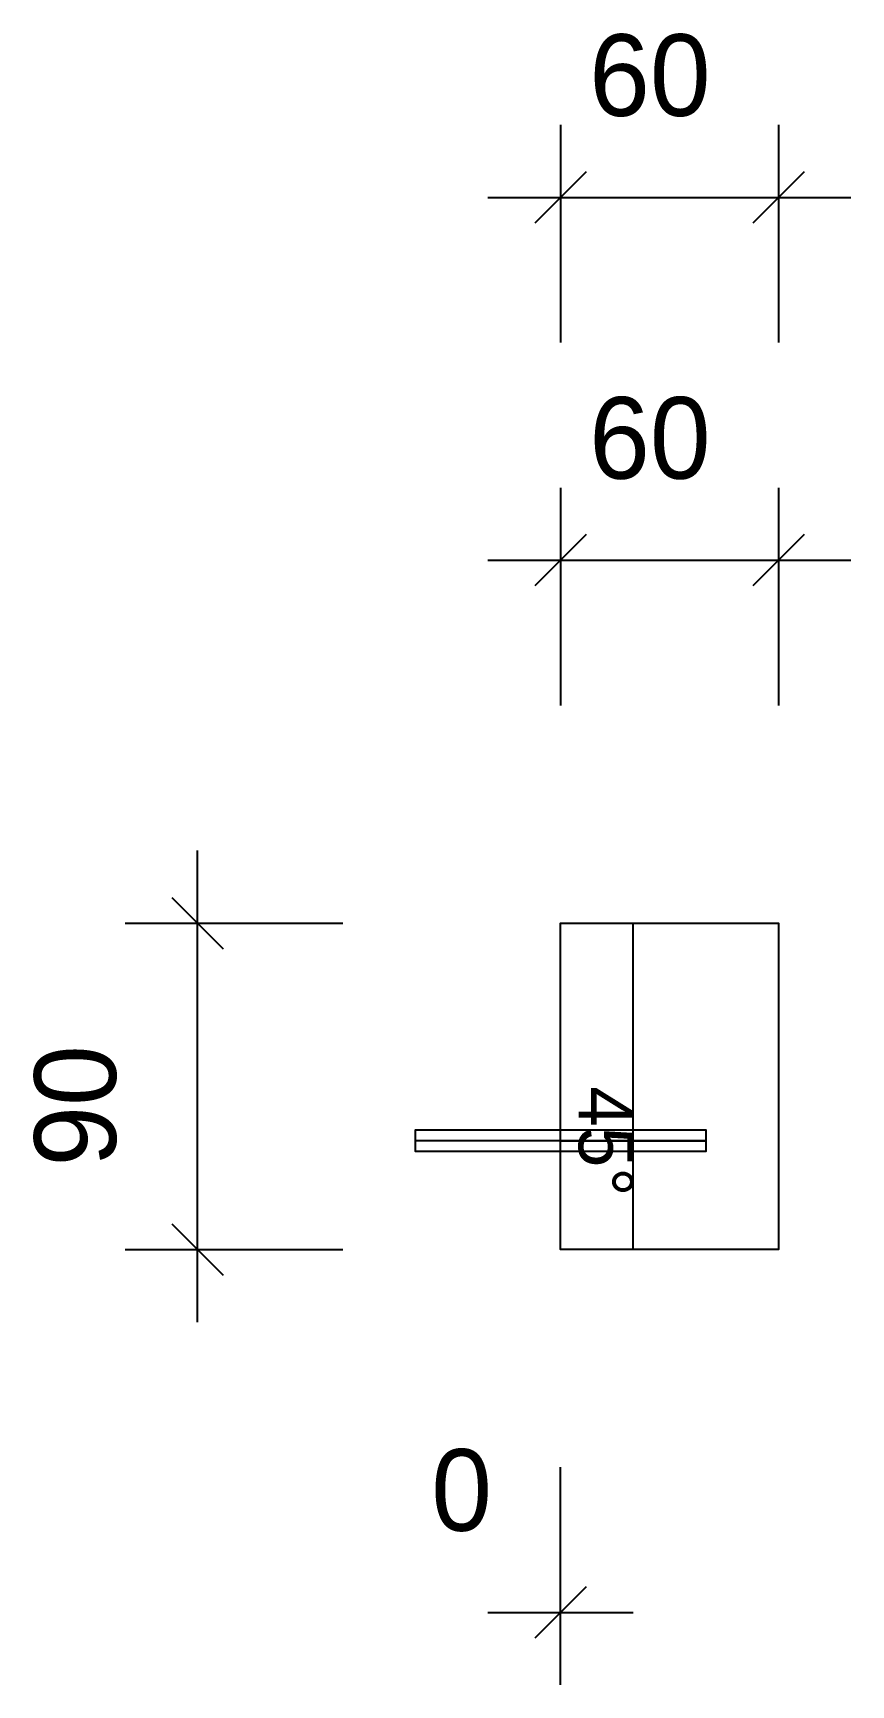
# Model space of a CAD drawing. Header units: millimetres. Extents: x -145 to 80, y -120 to 335.
import ezdxf
from ezdxf.enums import TextEntityAlignment as Align

# ---------------------------------------------------------------- set-up
doc = ezdxf.new("R2010")
doc.units = ezdxf.units.MM
for name, color, linetype in [('CONTOUR', 7, 'CONTINUOUS'), ('CUT_MITRE', 7, 'CONTINUOUS'), ('DIMLINES', 7, 'CONTINUOUS'), ('DIMLINESTEXT', 7, 'CONTINUOUS'), ('DRILLINGSSIDE', 7, 'CONTINUOUS')]:
    doc.layers.add(name, color=color, linetype=linetype)

msp = doc.modelspace()

# ---------------------------------------------------------------- linework, layer by layer
at = {"layer": 'CONTOUR', "color": 0, "linetype": '0'}
msp.add_lwpolyline([(59.999, 0), (0, 0), (0, 90), (59.999, 90), (59.999, 0)], dxfattribs=at)
at = {"layer": 'CUT_MITRE', "color": 1, "linetype": '1'}
msp.add_lwpolyline([(19.999, 0), (19.999, 45), (19.999, 90), (59.999, 90), (59.999, 0), (19.999, 0)], dxfattribs=at)
at = {"layer": 'DIMLINES', "color": 0}
for p, q in [((0, 310), (0, 250)), ((59.999, 310), (59.999, 250)), ((7.071, 297.071), (-7.071, 282.929)), ((67.07, 297.071), (52.928, 282.929)), ((-20, 290), (79.999, 290)), ((0, 210), (0, 150)), ((59.999, 210), (59.999, 150)), ((7.071, 197.071), (-7.071, 182.929)), ((67.07, 197.071), (52.928, 182.929)), ((-20, 190), (79.999, 190)), ((-100, -20), (-100, 110)), ((-107.071, 97.071), (-92.929, 82.929)), ((-120, 90), (-60, 90)), ((-107.071, 7.071), (-92.929, -7.071)), ((-120, 0), (-60, 0)), ((0, -120), (0, -60)), ((0, -120), (0, -60)), ((7.071, -92.929), (-7.071, -107.071)), ((7.071, -92.929), (-7.071, -107.071)), ((-20, -100), (20, -100))]:
    msp.add_line(p, q, dxfattribs=at)
at = {"layer": 'DRILLINGSSIDE', "color": 3}
for p, q in [((39.999, 30), (-40.001, 30)), ((39.999, 30), (-0.001, 30)), ((0, 30), (40, 30))]:
    msp.add_line(p, q, dxfattribs=at)
at = {"layer": 'DRILLINGSSIDE', "color": 3, "linetype": '3'}
for points in [[(39.999, 27), (-40.001, 27), (-40.001, 33), (39.999, 33)], [(39.999, 27), (-0.001, 27), (-0.001, 33), (39.999, 33)], [(0, 33), (40, 33), (40, 27), (0, 27)]]:
    msp.add_lwpolyline(points, dxfattribs=at)

# ---------------------------------------------------------------- texts
at = {"layer": 'DIMLINESTEXT'}
for p in [(7.876, 335), (7.876, 235)]:
    msp.add_text('60', height=22.5, dxfattribs=at).set_placement(p, align=Align.TOP_LEFT)
for s, height, rotation, p in [('90', 22.5, 90, (-145, 22.876)), ('45°', 15, 270, (19.999, 45)), ('0', 22.5, -360, (-35.624, -55))]:
    msp.add_text(s, height=height, rotation=rotation, dxfattribs=at).set_placement(p, align=Align.TOP_LEFT)

doc.saveas('drawing.dxf')
